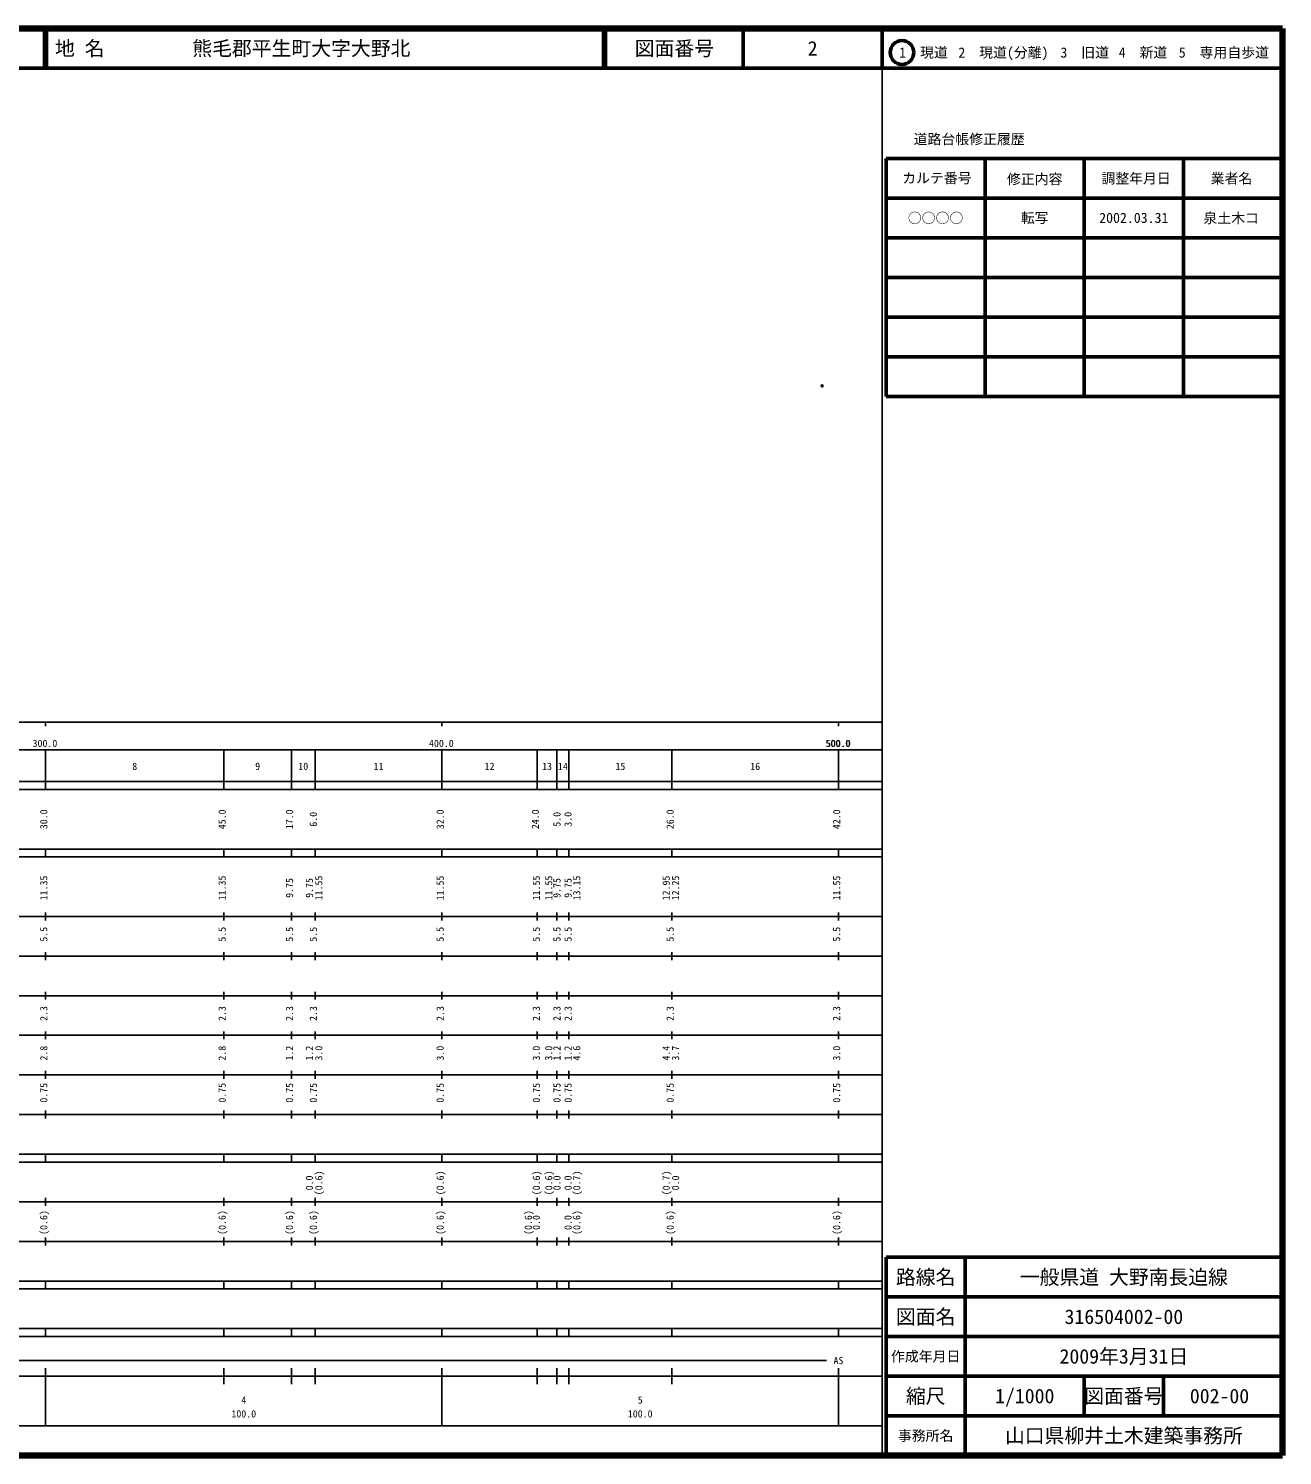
# Model space of a CAD drawing. Units: millimetres on the paper. Extents: x 40 to 680, y 20 to 380.
# Drawn here: x 363.7 to 680, y 20 to 380 of the extents above; entities that cross this region are included whole.
import ezdxf
from ezdxf.enums import TextEntityAlignment as Align

# ---------------------------------------------------------------- set-up
doc = ezdxf.new("R2010")
doc.units = ezdxf.units.MM
doc.header["$PDMODE"] = 32
doc.header["$PDSIZE"] = 0.5
doc.layers.add('M-OTRS', color=6, linetype='Continuous')
doc.layers.add('M-TTL-TXT', color=7, linetype='Continuous')
for name, color, linetype, lineweight in [('M-TTL', 2, 'Continuous', 140), ('M-TTL-BAND', 7, 'Continuous', 25), ('M-TTL-FRAM', 2, 'Continuous', 50), ('M-TTL-LINE', 7, 'Continuous', 50)]:
    doc.layers.add(name, color=color, linetype=linetype, lineweight=lineweight)
doc.styles.add('ＭＳ ゴシック', font='')
doc.styles.get('ＭＳ ゴシック').set_extended_font_data('MS Gothic')

msp = doc.modelspace()

# ---------------------------------------------------------------- linework, layer by layer
at = {"layer": 'M-OTRS'}
msp.add_point((563.875, 289.842), dxfattribs=at)
at = {"layer": 'M-TTL'}
for p, q in [((680, 380), (40, 380)), ((680, 20), (680, 380)), ((40, 20), (680, 20))]:
    msp.add_line(p, q, dxfattribs=at)
at = {"layer": 'M-TTL-BAND'}
for p, q in [((579, 20), (579, 370)), ((40, 205), (579, 205)), ((368, 205), (368, 204)), ((468, 205), (468, 204)), ((568, 205), (568, 204)), ((68, 198), (579, 198)), ((368, 188), (368, 198)), ((413, 188), (413, 198)), ((430, 188), (430, 198)), ((436, 188), (436, 198)), ((468, 188), (468, 198)), ((492, 188), (492, 198)), ((497, 188), (497, 198)), ((500, 188), (500, 198)), ((526, 188), (526, 198)), ((568, 188), (568, 198)), ((40, 190), (579, 190)), ((40, 188), (579, 188)), ((40, 173), (579, 173)), ((368, 171), (368, 173)), ((413, 171), (413, 173)), ((430, 171), (430, 173)), ((436, 171), (436, 173)), ((468, 171), (468, 173)), ((492, 171), (492, 173)), ((497, 171), (497, 173)), ((500, 171), (500, 173)), ((526, 171), (526, 173)), ((568, 171), (568, 173)), ((40, 171), (579, 171)), ((40, 156), (579, 156)), ((368, 155), (368, 157)), ((413, 155), (413, 157)), ((430, 155), (430, 157)), ((436, 155), (436, 157)), ((468, 155), (468, 157)), ((492, 155), (492, 157)), ((497, 155), (497, 157)), ((500, 155), (500, 157)), ((526, 155), (526, 157)), ((568, 155), (568, 157)), ((46, 146), (579, 146)), ((368, 145), (368, 147)), ((413, 145), (413, 147)), ((430, 145), (430, 147)), ((436, 145), (436, 147)), ((468, 145), (468, 147)), ((492, 145), (492, 147)), ((497, 145), (497, 147)), ((500, 145), (500, 147)), ((526, 145), (526, 147)), ((568, 145), (568, 147)), ((368, 135), (368, 137)), ((413, 135), (413, 137)), ((430, 135), (430, 137)), ((436, 135), (436, 137)), ((468, 135), (468, 137)), ((492, 135), (492, 137)), ((497, 135), (497, 137)), ((500, 135), (500, 137)), ((526, 135), (526, 137)), ((568, 135), (568, 137)), ((52, 136), (579, 136)), ((46, 126), (579, 126)), ((368, 125), (368, 127)), ((413, 125), (413, 127)), ((430, 125), (430, 127)), ((436, 125), (436, 127)), ((468, 125), (468, 127)), ((492, 125), (492, 127)), ((497, 125), (497, 127)), ((500, 125), (500, 127)), ((526, 125), (526, 127)), ((568, 125), (568, 127)), ((52, 116), (579, 116)), ((368, 115), (368, 117)), ((413, 115), (413, 117)), ((430, 115), (430, 117)), ((436, 115), (436, 117)), ((468, 115), (468, 117)), ((492, 115), (492, 117)), ((497, 115), (497, 117)), ((500, 115), (500, 117)), ((526, 115), (526, 117)), ((568, 115), (568, 117)), ((46, 106), (579, 106)), ((368, 105), (368, 107)), ((413, 105), (413, 107)), ((430, 105), (430, 107)), ((436, 105), (436, 107)), ((468, 105), (468, 107)), ((492, 105), (492, 107)), ((497, 105), (497, 107)), ((500, 105), (500, 107)), ((526, 105), (526, 107)), ((568, 105), (568, 107)), ((40, 96), (579, 96)), ((40, 94), (579, 94)), ((368, 94), (368, 96)), ((413, 94), (413, 96)), ((430, 94), (430, 96)), ((436, 94), (436, 96)), ((468, 94), (468, 96)), ((492, 94), (492, 96)), ((497, 94), (497, 96)), ((500, 94), (500, 96)), ((526, 94), (526, 96)), ((568, 94), (568, 96)), ((49, 84), (579, 84)), ((368, 83), (368, 85)), ((413, 83), (413, 85)), ((430, 83), (430, 85)), ((436, 83), (436, 85)), ((468, 83), (468, 85)), ((492, 83), (492, 85)), ((497, 83), (497, 85)), ((500, 83), (500, 85)), ((526, 83), (526, 85)), ((568, 83), (568, 85)), ((40, 74), (579, 74)), ((368, 73), (368, 75)), ((413, 73), (413, 75)), ((430, 73), (430, 75)), ((436, 73), (436, 75)), ((468, 73), (468, 75)), ((492, 73), (492, 75)), ((497, 73), (497, 75)), ((500, 73), (500, 75)), ((526, 73), (526, 75)), ((568, 73), (568, 75)), ((40, 64), (579, 64)), ((40, 62), (579, 62)), ((368, 62), (368, 64)), ((413, 62), (413, 64)), ((430, 62), (430, 64)), ((436, 62), (436, 64)), ((468, 62), (468, 64)), ((492, 62), (492, 64)), ((497, 62), (497, 64)), ((500, 62), (500, 64)), ((526, 62), (526, 64)), ((568, 62), (568, 64)), ((40, 52), (579, 52)), ((368, 50), (368, 52)), ((413, 50), (413, 52)), ((430, 50), (430, 52)), ((436, 50), (436, 52)), ((468, 50), (468, 52)), ((492, 50), (492, 52)), ((497, 50), (497, 52)), ((500, 50), (500, 52)), ((526, 50), (526, 52)), ((568, 50), (568, 52)), ((40, 50), (579, 50)), ((71, 44), (565, 44)), ((40, 40), (579, 40)), ((368, 27.5), (368, 42)), ((413, 38), (413, 42)), ((430, 38), (430, 42)), ((436, 38), (436, 42)), ((468, 27.5), (468, 42)), ((492, 38), (492, 42)), ((497, 38), (497, 42)), ((500, 38), (500, 42)), ((526, 38), (526, 42)), ((568, 27.5), (568, 42)), ((68, 27.5), (579, 27.5))]:
    msp.add_line(p, q, dxfattribs=at)
at = {"layer": 'M-TTL-FRAM'}
for p, q in [((580, 347.197), (580, 287.197)), ((580, 347.197), (680, 347.197)), ((580, 287.197), (680, 287.197)), ((680, 70), (580, 70)), ((580, 70), (580, 20))]:
    msp.add_line(p, q, dxfattribs=at)
at = {"layer": 'M-TTL-LINE'}
for p, q in [((367.75, 380), (367.75, 370)), ((368.25, 380), (368.25, 370)), ((508.747, 380), (508.747, 370)), ((509.247, 380), (509.247, 370)), ((543.997, 380), (543.997, 370)), ((579, 380), (579, 370)), ((40, 370), (680, 370)), ((605, 347.197), (605, 287.197)), ((630, 347.197), (630, 287.197)), ((655, 347.197), (655, 287.197)), ((580, 337.197), (680, 337.197)), ((580, 327.197), (680, 327.197)), ((580, 317.197), (680, 317.197)), ((580, 307.197), (680, 307.197)), ((580, 297.197), (680, 297.197)), ((600, 70), (600, 20)), ((680, 60), (580, 60)), ((680, 50), (580, 50)), ((680, 40), (580, 40)), ((630, 40), (630, 30)), ((650, 40), (650, 30)), ((680, 30), (580, 30))]:
    msp.add_line(p, q, dxfattribs=at)
msp.add_circle((584.031, 373.958), 3, dxfattribs=at)

# ---------------------------------------------------------------- texts
at = {"layer": 'M-TTL-BAND', "style": 'ＭＳ ゴシック'}
for s, p in [('300.0', (367.844, 198.195)), ('400.0', (467.844, 198.195)), ('500.0', (567.844, 198.195)), ('500.0', (568, 198.195)), ('8', (390.5, 192.405)), ('9', (421.5, 192.405)), ('10', (433, 192.405)), ('11', (452, 192.405)), ('12', (480, 192.405)), ('13', (494.5, 192.405)), ('14', (498.5, 192.405)), ('15', (513, 192.405)), ('16', (547, 192.405)), ('AS', (568, 42.5)), ('4', (418, 32.523)), ('5', (518, 32.523)), ('100.0', (418, 29.033)), ('100.0', (518, 29.033))]:
    msp.add_text(s, height=1.833, dxfattribs=at).set_placement(p, align=Align.BOTTOM_CENTER)
for s, p in [('30.0', (369, 180.5)), ('45.0', (414, 180.5)), ('17.0', (431, 180.5)), ('6.0', (437, 180.5)), ('32.0', (469, 180.5)), ('24.0', (493, 180.5)), ('5.0', (498.451, 180.5)), ('3.0', (501.25, 180.5)), ('26.0', (527, 180.5)), ('42.0', (569, 180.5)), ('11.35', (369, 163.174)), ('11.35', (414, 163.174)), ('11.55', (438.37, 163.174)), ('11.55', (469, 163.174)), ('11.55', (493.25, 163.174)), ('11.55', (496.364, 163.174)), ('13.15', (503.441, 163.174)), ('12.95', (526, 163.174)), ('12.25', (528.37, 163.174)), ('11.55', (569, 163.174)), ('9.75', (431, 163.174)), ('9.75', (436, 163.174)), ('9.75', (498.451, 163.174)), ('9.75', (501.25, 163.174)), ('5.5', (369, 151.5)), ('5.5', (414, 151.5)), ('5.5', (431, 151.5)), ('5.5', (437, 151.5)), ('5.5', (469, 151.5)), ('5.5', (493.25, 151.5)), ('5.5', (498.451, 151.5)), ('5.5', (501.25, 151.5)), ('5.5', (527, 151.5)), ('5.5', (569, 151.5)), ('2.3', (369, 131.5)), ('2.3', (414, 131.5)), ('2.3', (431, 131.5)), ('2.3', (437, 131.5)), ('2.3', (469, 131.5)), ('2.3', (493.25, 131.5)), ('2.3', (498.451, 131.5)), ('2.3', (501.25, 131.5)), ('2.3', (527, 131.5)), ('2.3', (569, 131.5)), ('2.8', (369, 121.5)), ('2.8', (414, 121.5)), ('1.2', (431, 121.5)), ('1.2', (436, 121.5)), ('3.0', (438.37, 121.5)), ('3.0', (469, 121.5)), ('3.0', (493.25, 121.5)), ('3.0', (496.364, 121.5)), ('1.2', (498.451, 121.5)), ('1.2', (501.25, 121.5)), ('4.6', (503.441, 121.5)), ('4.4', (526, 121.5)), ('3.7', (528.37, 121.5)), ('3.0', (569, 121.5)), ('0.75', (369, 111.5)), ('0.75', (414, 111.5)), ('0.75', (431, 111.5)), ('0.75', (437, 111.5)), ('0.75', (469, 111.5)), ('0.75', (493.25, 111.5)), ('0.75', (498.451, 111.5)), ('0.75', (501.25, 111.5)), ('0.75', (527, 111.5)), ('0.75', (569, 111.5)), ('0.0', (436, 88.764)), ('(0.6)', (438.37, 88.764)), ('(0.6)', (469, 88.764)), ('(0.6)', (493.25, 88.764)), ('(0.6)', (496.364, 88.764)), ('0.0', (498.451, 88.764)), ('0.0', (501.25, 88.764)), ('(0.7)', (503.441, 88.764)), ('(0.7)', (526, 88.764)), ('0.0', (528.37, 88.764)), ('(0.6)', (369, 78.764)), ('(0.6)', (414, 78.764)), ('(0.6)', (431, 78.764)), ('(0.6)', (437, 78.764)), ('(0.6)', (469, 78.764)), ('(0.6)', (491.225, 78.764)), ('0.0', (493.25, 78.764)), ('0.0', (501.25, 78.764)), ('(0.6)', (503.441, 78.764)), ('(0.6)', (527, 78.764)), ('(0.6)', (569, 78.764))]:
    msp.add_text(s, height=1.833, rotation=90, dxfattribs=at).set_placement(p, align=Align.BOTTOM_CENTER)
at = {"layer": 'M-TTL-TXT', "style": 'ＭＳ ゴシック'}
for s, p in [('地 名', (370.38, 375)), ('熊毛郡平生町大字大野北', (405.024, 375))]:
    msp.add_text(s, height=3.666, dxfattribs=at).set_placement(p, align=Align.MIDDLE_LEFT)
for s, height, p in [('図面番号', 3.666, (526.622, 375)), ('2', 3.666, (561.497, 375)), ('1\u3000現道', 2.566, (589.448, 373.958)), ('2\u3000現道(分離)', 2.566, (609.619, 373.958)), ('3\u3000旧道', 2.566, (630.121, 373.958)), ('4\u3000新道', 2.566, (644.824, 373.958)), ('5\u3000専用自歩道', 2.566, (665.228, 373.958)), ('道路台帳修正履歴', 2.566, (600.968, 352.113)), ('カルテ番号', 2.566, (592.839, 342.277)), ('修正内容', 2.566, (617.509, 342.023)), ('調整年月日', 2.566, (643.089, 342.197)), ('業者名', 2.566, (667.134, 342.197)), ('○○○○', 2.566, (592.5, 332.189)), ('転写', 2.566, (617.5, 332.245)), ('2002.03.31', 2.566, (642.5, 332.245)), ('泉土木コ', 2.566, (667.077, 332.189)), ('路線名', 3.666, (590, 65)), ('路線名', 3.666, (590, 65)), ('一般県道 大野南長迫線', 3.666, (640, 65)), ('図面名', 3.666, (590, 55)), ('図面名', 3.666, (590, 55)), ('316504002-00', 3.666, (640, 55)), ('2009年3月31日', 3.666, (640, 45)), ('作成年月日', 2.566, (590, 45)), ('作成年月日', 2.566, (590, 45)), ('縮尺', 3.666, (590, 35)), ('縮尺', 3.666, (590, 35)), ('1/1000', 3.666, (615, 35)), ('図面番号', 3.666, (640, 35)), ('図面番号', 3.666, (640, 35)), ('002-00', 3.666, (664.125, 35)), ('事務所名', 2.566, (590, 25)), ('事務所名', 2.566, (590, 25)), ('山口県柳井土木建築事務所', 3.666, (640, 25))]:
    msp.add_text(s, height=height, dxfattribs=at).set_placement(p, align=Align.MIDDLE_CENTER)

doc.saveas('drawing.dxf')
